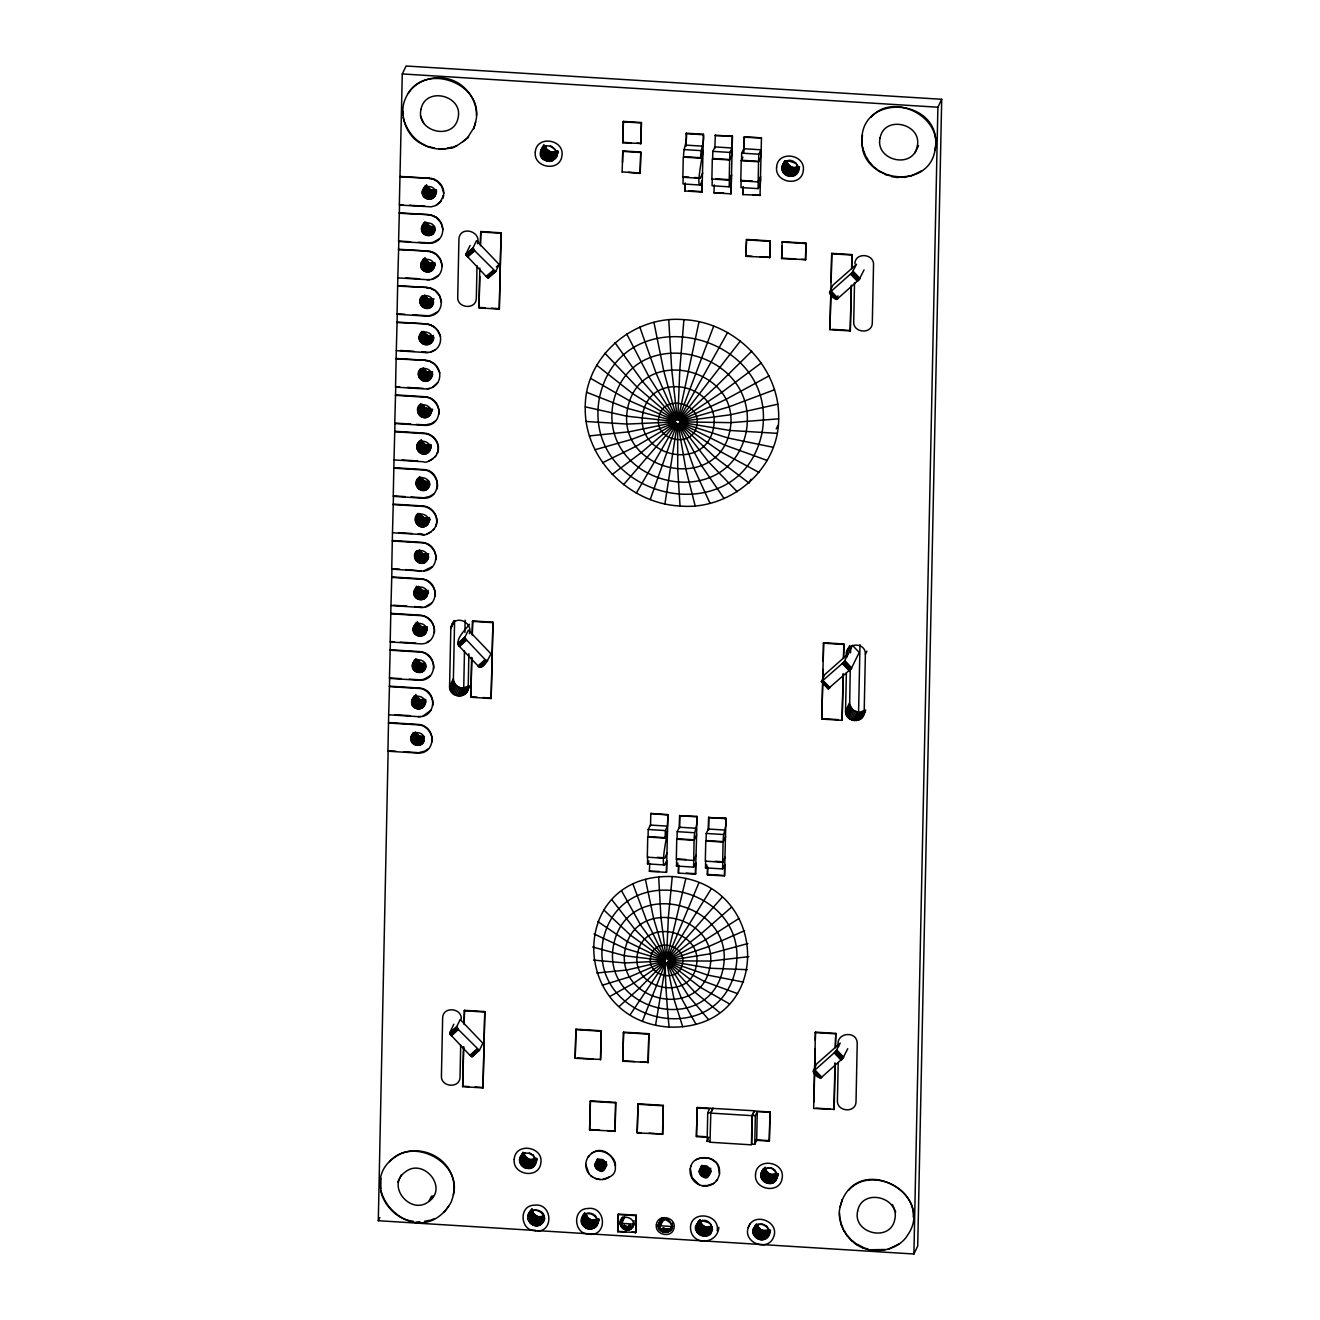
<?xml version="1.0" encoding="UTF-8"?>
<svg xmlns="http://www.w3.org/2000/svg" width="1320" height="1320" viewBox="0 0 1320 1320"><rect width="100%" height="100%" fill="white"/><g stroke="black" fill="none" stroke-linecap="round" stroke-linejoin="round"><path stroke-width="1.5" d="M666.385 962.907C670.23 963.121 668.596 956.983 665.313 958.683C664.867 977.476 666.93 1005.378 669.108 1027.075C774.312 1030.689 772.167 882.964 672.26 876.562C567.072 872.949 569.217 1020.673 669.108 1027.075M677.655 424.215C686.532 419.199 668.959 418.291 677.655 424.215L677.737 469.491L680.014 506.005C729.729 510.609 778.75 469.656 778.668 418.836C780.12 367.207 734.745 322.08 683.909 319.654C634.211 315.051 585.172 356.004 585.255 406.824C583.803 458.452 629.194 503.58 680.014 506.005M388.724 722.584L418.027 724.399C437.151 725.785 436.326 754.71 417.219 753.027L387.915 751.212L388.674 714.796L417.978 716.628C437.167 718.311 437.679 688.644 418.786 688L389.483 686.169L388.674 714.796M390.241 649.77L419.546 651.585C438.685 652.971 437.861 681.879 418.753 680.212L389.433 678.397L390.406 641.536L394.317 641.784M391 613.355L420.304 615.169C439.791 617.183 438.257 645.661 419.512 643.797L390.192 641.982L390.967 605.566L420.272 607.398C439.379 609.064 440.204 580.156 421.08 578.77L391.76 576.939L390.967 605.566M392.518 540.54L421.839 542.355C440.962 543.741 440.137 572.649 421.03 570.982L391.726 569.167L392.486 532.752L421.789 534.567C426.772 537.52 437.514 525.36 433.323 529.798M392.486 532.752L393.459 495.891L405.19 496.633M394.053 467.709L423.357 469.54C442.315 470.085 441.556 500.148 422.548 498.168L393.245 496.337L394.003 459.938L423.324 461.752C428.29 464.706 439.032 452.545 434.841 456.967M394.003 459.938L394.977 423.077L410.619 424.05M395.571 394.894L424.875 396.709C444.015 398.096 443.19 427.004 424.083 425.337L394.762 423.522L395.752 386.661L399.647 386.909M396.33 358.479L425.651 360.294C444.84 362.505 444.394 389.367 424.842 388.938L395.538 387.106L396.297 350.691L425.601 352.522C444.691 353.149 446.143 327.409 426.409 323.895L397.089 322.063L396.297 350.691M397.864 285.664L427.168 287.479C446.44 289.69 445.632 317.212 426.36 316.107L397.056 314.292L397.815 277.876L427.119 279.691C446.391 280.813 447.199 253.291 427.928 251.064L398.623 249.249L397.815 277.876M399.382 212.834L428.686 214.665C447.975 216.876 447.166 244.398 427.894 243.292L398.574 241.461L399.548 204.617L403.458 204.864M442.794 198.033L443.504 195.69L439.956 202.537L435.996 205.441L431.194 206.827L399.333 205.062L402.286 73.936L406.098 66L941.704 99.281L917.714 1246.063L913.902 1254L537.603 1230.62M535.409 1230.933C554.351 1233.259 552.601 1202.57 534.418 1205.176C517.803 1205.358 520.525 1232.022 535.623 1230.487L378.296 1220.719L388.129 750.766L395.95 751.261M389.483 686.169L389.647 677.952L401.379 678.678M391.76 576.939L391.941 568.722L399.745 569.201M397.089 322.063L397.27 313.846L405.091 314.325M398.623 249.249L398.788 241.032L410.52 241.758M468.897 653.68L468.188 687.67C468.072 699.468 448.849 697.884 449.576 686.515L450.796 628.551L452.941 622.347M464.491 650.909L463.733 687.769C458.898 689.139 453.073 683.826 453.404 678.579L454.608 620.614L450.796 628.551M464.887 632.478L465.135 620.185M460.696 1045.077L460.036 1077.07C459.921 1088.868 440.698 1087.267 441.424 1075.916L442.645 1017.934C442.761 1006.137 461.983 1007.737 461.241 1019.089M469.31 633.699C473.319 622.71 456.241 614.394 451.423 625.515M477.015 265.567L476.322 298.271C476.207 310.068 456.984 308.484 457.727 297.115L458.931 239.151C459.723 225.241 481.784 230.934 477.46 243.738M463.996 1023.478L464.475 1010.328L484.803 1011.582L483.005 1087.928L462.677 1086.657L463.518 1046.826M472.147 634.111L472.626 620.928L492.954 622.182L491.139 698.528L470.827 697.257L471.653 657.442M480.298 244.695L480.777 231.528L501.088 232.798L499.29 309.127L478.978 307.873L479.803 268.026M462.677 1086.657L463.716 1046.859M464.178 1024.534L464.475 1010.328M470.827 697.257L471.851 657.855M472.329 635.283L472.626 620.928M478.978 307.873L479.837 276.54M480.48 245.767L480.777 231.528M483.005 1087.928L484.803 1011.582M491.139 698.528L492.954 622.182M499.29 309.127L501.088 232.798M575.157 1058.293L575.965 1029.188L601.26 1030.755L600.649 1059.432L575.157 1058.293L575.965 1029.188M589.594 1129.953L590.403 1100.847L615.697 1102.414L615.104 1131.091L589.594 1129.953L590.403 1100.847M600.452 1059.861L601.26 1030.755M622.132 172.31L622.792 150.942L640.794 152.048L640.15 173.431L622.347 171.864M622.76 142.774L623.403 121.407L641.404 122.529L640.976 143.451L622.76 142.774L623.403 121.407M622.545 162.344L622.792 150.942M614.889 1131.52L615.697 1102.414M617.743 1231.741L618.304 1214.103L636.223 1215.208L635.877 1232.418L617.743 1231.741L618.304 1214.103M640.15 173.431L640.794 152.048M640.761 143.896L641.404 122.529M622.76 1061.247L623.568 1032.141L648.862 1033.708L648.268 1062.385L622.76 1061.247L623.568 1032.141M624.591 1216.677L621.373 1223.359L621.324 1226.23L632.478 1226.923L634.078 1223.574M632.478 1226.923L634.144 1220.719M637.197 1132.907L638.022 1103.801L663.3 1105.368L662.706 1134.045L637.197 1132.907L638.022 1103.801M635.662 1232.863L636.223 1215.208M649.754 863.264L649.374 871.282L666.485 872.355L666.732 860.524L664.604 864.963L647.493 863.891L647.641 856.746M667.689 815.017L650.793 813.499L667.904 814.572L667.458 826.122L650.347 825.066L648.219 829.488L648.07 836.599L665.181 837.672C672.375 812.295 659.373 865.92 664.604 864.963M650.529 825.66L650.793 813.499M648.054 1062.831L648.862 1033.708M665.181 837.672L665.329 830.56L667.458 826.122M667.904 814.572L666.485 872.355M662.491 1134.491L663.3 1105.368M685.08 183.348L684.915 190.987L702.025 192.06L703.428 134.277L686.334 133.204C687.555 141.537 683.166 148.517 683.595 156.667L700.706 157.724C707.899 132.363 694.914 185.988 700.128 185.014L683.017 183.958L683.166 176.798L688.875 177.16M685.278 183.1L684.915 190.987M686.053 146.206L686.334 133.204M678.546 865.441L678.397 873.097L695.491 874.153L695.739 862.686L693.611 867.124L676.5 866.052L676.648 858.907L686.153 859.501M677.209 831.649L677.061 838.761L694.171 839.833C693.759 831.683 698.131 824.703 696.91 816.37L679.586 815.76L679.355 827.227L677.209 831.649L694.32 832.722M670.923 1226.445L659.769 1225.752L659.703 1228.606L670.857 1229.299L672.523 1223.095M678.76 865.194L678.397 873.097M679.536 828.316L679.8 815.314M700.706 157.724C700.277 149.589 704.665 142.593 703.428 134.277M702.025 192.06L702.256 180.593L700.128 185.014M693.611 867.124L694.072 840.279L696.63 834.949L696.91 816.37M695.491 874.153L696.63 834.949M712.239 178.612L712.09 185.757L729.201 186.829L731.329 182.391M712.8 151.355L712.652 158.466L729.762 159.538L729.91 152.427L732.055 147.988L714.945 146.932L712.8 151.355L729.91 152.427M732.452 136.075L715.126 135.448L732.452 136.075L731.033 193.858L713.922 192.786L714.302 184.899M714.846 148.45L715.341 135.019M709.054 1137.378L696.415 1136.586L697.224 1107.48L754.413 1110.78L752.268 1115.466L751.674 1144.143L754.743 1144.324L756.673 1140.332L757.267 1111.671L770.121 1112.017L754.396 1111.027M696.415 1136.586L697.224 1107.48M707.569 867.256L707.404 874.896L724.515 875.952L724.746 864.484L722.617 868.923L705.507 867.867L705.655 860.706M706.233 833.448L706.084 840.559L723.195 841.632C722.766 833.497 727.155 826.501 725.917 818.169L708.609 817.558L708.361 829.026L706.233 833.448L723.343 834.52M707.404 874.896L707.767 867.009M708.543 830.115L708.807 817.113M710.226 1141.553L707.14 1141.371L707.735 1112.694L709.665 1108.717L697.01 1107.926M729.63 159.984L712.305 158.895L711.876 179.041L729.217 180.114L729.63 159.984L732.204 154.654L732.237 136.521M729.201 186.829L729.349 179.668L716.034 178.843M712.948 1108.453L710.82 1112.892L709.995 1142.245L751.459 1144.836L752.07 1115.664L754.413 1110.78M731.033 193.858L731.478 175.246M723.079 842.077L705.755 841.005L705.326 861.151L722.667 862.224L723.079 842.077L725.654 836.764M722.617 868.923L722.766 861.778L715.159 861.3M725.917 818.169L724.515 875.952M742.929 157.146L741.213 160.694L740.801 180.84L758.125 181.912L760.683 176.6M741.691 153.153L741.543 160.264L758.654 161.32L758.802 154.209L760.93 149.787L743.82 148.714L741.691 153.153L758.802 154.209M752.647 194.749L760.254 195.212L742.929 194.601L743.094 186.945M743.754 152.279L744.348 136.818L761.458 137.874L760.039 195.657M743.308 186.697L742.929 194.601M744.084 149.82L744.348 136.818M745.932 256.361L746.493 239.431L770.286 240.916L769.939 257.4L745.932 256.361L746.443 241.494M752.532 181.12L741.114 180.411L740.965 187.555L758.076 188.628L758.554 161.782L761.112 156.453M760.864 156.898L760.93 149.787M769.725 257.846L770.286 240.916M754.743 1144.324L755.353 1115.664L757.267 1111.671M781.638 258.572L782.199 241.642L805.992 243.127L805.645 259.611L781.638 258.572L782.1 245.767M756.673 1140.332L769.312 1141.123L769.923 1112.447M769.312 1141.123L770.121 1112.017M805.431 260.057L805.992 243.127M835.131 1063.821L834.174 1109.278L813.648 1108.47L815.446 1032.124L835.774 1033.395L835.477 1047.585M843.265 674.767L842.111 720.34L821.799 719.07L823.597 642.741L843.909 643.995L843.612 658.35M851.416 285.186L850.261 330.94L829.933 329.67L831.748 253.341L852.06 254.595L851.763 268.834M813.994 1101.87L815.1 1048.542M815.281 1040.341L815.446 1032.124M823.036 669.405L821.799 719.07M823.202 661.188L823.597 642.741M830.923 292.446L829.933 329.67M831.138 282.15L831.748 253.341M833.959 1109.724L834.949 1062.897M835.263 1047.469L835.774 1033.395M842.111 720.34L843.084 673.53M843.414 658.102L843.909 643.995M850.261 330.94L851.202 286.143M851.565 268.686L852.06 254.595M838.216 1062.534L837.408 1100.517C836.682 1111.869 855.904 1113.469 856.02 1101.672L857.224 1043.691C857.422 1029.699 834.405 1032.652 838.546 1046.545M846.697 657.145C842.556 643.253 865.557 640.315 865.375 654.308L864.171 712.272C864.055 724.069 844.833 722.486 845.559 711.117L846.351 673.134M854.518 282.892L853.71 321.717C852.967 333.085 872.19 334.67 872.305 322.872L873.526 264.908C874.252 253.539 855.03 251.955 854.914 263.752M859.996 644.671L858.577 712.371L852.736 709.896L849.668 704.402L850.261 668.844M850.591 652.856L850.724 646.866M913.902 1254L937.893 107.217L941.704 99.281M677.754 419.183L679.833 369.369L683.909 319.654M666.468 958.468L668.398 916.938L672.26 876.562M550.407 145.695C574.068 162.179 527.571 168.795 543.774 145.084M536.481 1161.039C532.785 1178.974 508.893 1159.653 525.195 1152.954M528.016 1217.568C527.983 1206.447 546.546 1208.509 544.154 1219.449C539.236 1234.315 519.172 1220.059 532.059 1209.186C531.828 1215.027 538.808 1219.333 543.972 1216.644M595.122 1215.341C607.794 1235.388 569.646 1230.9 584.711 1212.866M710.341 1223.458C719.565 1248.142 679.42 1230.042 702.851 1220.34M799.276 167.987C797.544 184.552 773.173 172.26 785.136 161.981M770.352 1231.214C767.035 1250.353 741.691 1232.22 758.62 1224.151M777.034 1174.536C778.239 1191.613 751.427 1179.783 764.065 1169.14M717.156 1230.784C720.208 1213.69 690.707 1209.747 690.492 1227.649C690.97 1246.179 717.601 1245.057 718.839 1227.253M670.395 1222.171C679.915 1241.08 643.269 1227.121 665.379 1219.63C688.034 1231.461 646.75 1240.272 661.501 1218.294M541.2 150.447C545.919 139.128 563.706 151.635 553.889 159.472L557.898 151.124L551.331 152.394L545.985 148.5M520.641 1156.617C525.492 1148.367 539.434 1156.139 534.781 1164.57M529.122 1213.839C534.913 1204.022 550.605 1216.611 541.315 1223.871M582.169 1218.162C587.449 1205.968 605.781 1221.231 593.703 1227.897C580.932 1234.15 577.285 1210.324 591.376 1213.41M655.578 1025.095L665.973 962.841M462.858 141.801C480.002 127.43 453.832 150.232 451.44 147.708C441.045 150.595 429.66 148.813 420.486 143.17C404.877 134.97 399.201 111.738 405.19 99.313C413.886 76.081 446.638 70.884 463.996 87.45C471.851 94.512 476.702 104.808 476.569 115.434C477.246 118.569 470.365 139.639 475.678 122.001M422.251 192.374C422.334 183.876 436.161 185.014 435.633 193.198C435.55 201.696 421.724 200.557 422.251 192.374L424.792 187.077M421.492 228.773C421.575 220.291 435.402 221.43 434.874 229.614C434.791 238.111 420.964 236.957 421.492 228.773L424.875 221.727M420.733 265.188C420.799 256.69 434.643 257.846 434.115 266.029C434.032 274.51 420.189 273.372 420.733 265.188L423.274 259.891M420.42 299.425C423.72 291.043 437.365 298.056 432.382 305.596C426.723 313.78 414.744 302.791 422.12 295.894M433.834 337.491C432.432 351.037 412.186 342.589 421.344 332.293M418.885 372.24C422.185 363.858 435.831 370.87 430.864 378.427C425.205 386.611 413.209 375.606 420.585 368.709M418.126 408.655C421.426 400.273 435.072 407.286 430.106 414.826C423.852 423.406 412.005 410.933 420.337 404.135M443.289 196.136C445.747 187.489 438.124 178.579 429.445 178.249L400.141 176.435M417.367 445.055C420.667 436.672 434.313 443.702 429.346 451.242C423.687 459.426 411.691 448.437 419.067 441.54M416.608 481.47C419.909 473.088 433.554 480.101 428.587 487.657C422.928 495.841 410.933 484.836 418.308 477.939M415.849 517.885C419.149 509.504 432.795 516.516 427.812 524.073C421.575 532.636 409.712 520.163 418.06 513.365M415.074 554.284C418.39 545.903 432.019 552.932 427.053 560.472C421.393 568.656 409.398 557.667 416.773 550.77M413.87 592.878C413.952 584.397 427.795 585.535 427.267 593.719C427.185 602.217 413.341 601.062 413.87 592.878L416.411 587.598M413.111 629.293C413.193 620.796 427.036 621.951 426.492 630.118C426.409 638.616 412.582 637.477 413.111 629.293L415.651 623.997M395.356 395.34L424.66 397.155C433.636 396.841 440.401 407.665 438.933 414.15M412.351 665.709C412.434 657.212 426.261 658.35 425.733 666.534C425.651 675.031 411.823 673.893 412.351 665.709L415.75 658.647M394.812 431.293L424.116 433.125C433.752 433.372 441.556 444.345 437.25 453.337C441.078 444.361 433.372 433.834 423.901 433.57L394.597 431.739M411.592 702.108C411.659 693.627 425.502 694.765 424.974 702.949C424.891 711.447 411.048 710.292 411.592 702.108L414.133 696.828M436.706 489.308C440.005 482.41 433.076 469.606 423.142 469.969L393.838 468.154M410.817 738.523C410.899 730.026 424.743 731.181 424.215 739.365C424.132 747.846 410.289 746.707 410.817 738.523L413.374 733.227M393.294 504.124L422.598 505.939C432.234 506.187 440.038 517.159 435.732 526.152C439.56 517.176 431.838 506.665 422.383 506.385L393.079 504.57M392.304 540.969L421.624 542.801C430.584 542.487 437.365 553.311 435.897 559.795M391.545 577.385L420.865 579.199C429.825 578.903 436.606 589.71 435.138 596.194M390.786 613.8L420.09 615.615C429.066 615.302 435.831 626.125 434.362 632.61M390.027 650.199L419.331 652.03C428.29 651.717 435.072 662.541 433.603 669.025M389.268 686.614L418.572 688.446C427.531 688.132 434.313 698.94 432.844 705.424M445.038 1210.82C410.784 1248.984 353.347 1186.63 394.201 1157.607C413.638 1142.905 444.659 1153.317 452.149 1176.268C455.185 1183.825 454.113 1194.716 451.654 1200.54C451.489 1204.005 437.085 1220.67 448.602 1206.414M380.803 1188.611L380.952 1178.282M388.509 723.03L417.813 724.845C426.772 724.531 433.554 735.356 432.085 741.84M389.565 1161.699C411.724 1135.976 461.785 1161.666 453.436 1194.666M533.065 1154.785L535.821 1160.89L532.818 1166.649M589.38 1155.544C605.764 1138.318 625.235 1170.164 609.708 1176.83C601.937 1182.703 589.529 1178.545 586.525 1169.355C585.024 1165.676 586.245 1160.89 586.74 1159.653C588.225 1156.139 590.716 1154.191 588.077 1157.029M594.891 1165.015C609.097 1145.067 607.926 1186.614 594.891 1165.015L597.415 1159.785M620.631 1221.099C623.931 1212.717 637.577 1219.746 632.61 1227.286C626.951 1235.47 614.955 1224.481 622.331 1217.584M716.067 1181.235C719.416 1177.061 714.879 1183.363 711.876 1184.601C707.998 1186.449 703.411 1186.482 699.452 1184.865C692.159 1182.027 687.803 1172.952 691.235 1165.692M699.452 1184.865L692.076 1177.704L690.31 1168.48M699.188 1171.5C713.378 1151.551 712.222 1193.099 699.188 1171.5L701.712 1166.27M695.739 1159.95C699.88 1157.277 709.665 1156.336 714.466 1161.567C720.34 1163.134 719.384 1182.522 719.532 1169.833C717.832 1153.993 693.38 1154.472 691.02 1166.138M861.845 139.838C861.745 91.344 944.658 98.686 935.005 150.1C928.422 192.67 854.486 181.846 862.521 135.3M871.15 117.117C893.293 91.394 943.355 117.1 935.005 150.1M841.863 1200.936C861.151 1152.871 935.649 1194.6 907.731 1234.943C897.567 1252.366 867.586 1256.409 851.977 1240.932C844.107 1233.87 839.272 1223.557 839.388 1212.931C838.332 1210.357 845.79 1188.808 840.081 1206.81M664.917 503.927L677.242 424.149M678.166 419.232L699.022 321.733M666.864 958.518L685.806 878.543M813.186 1071.13L816.618 1063.953L840.23 1043.097L835.741 1051.495L814.935 1069.992C809.341 1071.46 820.281 1080.568 821.749 1077.12L842.853 1058.277L847.753 1048.69M488.68 277.728L486.189 276.457L466.406 255.453L465.993 254.001L470.118 245.438M473.088 247.748L474.721 250.784L495.66 271.59L499.141 264.429L476.47 240.702L473.088 247.748L465.96 254.183M469.524 624.212C466.356 628.798 453.618 640.167 459.492 646.47L478.038 665.89C483.136 671.896 489.225 656.634 491.007 653.845L468.336 630.118L464.937 637.164L465.349 638.616L485.116 659.62L487.608 660.891M472.379 1056.528L469.887 1055.257L450.12 1034.236L449.707 1032.784L453.832 1024.221M456.786 1026.531L458.419 1029.583L479.358 1050.39L482.856 1043.212L460.185 1019.486L456.786 1026.531L449.658 1032.982M748.242 1227.6C742.747 1242.631 767.794 1252.383 773.536 1237.153C780.236 1221.544 753.373 1211.248 748.242 1227.6L749.941 1224.069M432.135 341.022C435.435 333.448 422.664 328.086 419.644 335.825M719.433 1174.767L717.37 1179.734M442.579 198.462L443.504 195.69M650.232 499.587L676.846 424.034M829.471 292.33L832.904 285.17L856.515 264.313L852.027 272.712L831.237 291.209C825.99 292.495 836.253 302.049 838.035 298.337L859.155 279.493L864.055 269.907M848.364 653.73L843.876 662.129L821.337 681.813L824.752 674.586L848.364 653.73L852.406 645.332L859.204 652.443L851.284 668.596L828.168 688.76M678.562 419.347L713.707 326.073M642.493 1020.871L665.593 962.726M667.26 958.65L698.89 882.766M797.164 172.408L798.105 167.376M768.207 1235.784C772.86 1227.336 758.934 1219.564 754.083 1227.814M519.701 1162.029L523.941 1153.218L524.733 1155.363L520.74 1163.827L524.881 1167.491L529.023 1168.101L532.802 1166.666L536.646 1158.712C531.993 1162.26 524.452 1159.075 523.66 1153.317L519.849 1161.253L520.74 1163.827M528.033 1218.129L532.273 1209.301L533.214 1212.585L528.973 1221.412M581.74 1222.584L585.981 1213.756L586.773 1215.918L582.796 1224.382M712.189 1227.947L707.965 1234.992L703.923 1235.784L699.93 1234.497L697.059 1231.477L701.035 1223.013L700.243 1220.868L696.003 1229.679M761.953 1171.616C780.862 1155.478 780.615 1196.976 762.069 1178.826L766.045 1170.361L765.105 1167.078M753.126 1233.226L757.383 1224.416L758.175 1226.577L753.918 1235.388M553.658 159.935C545.952 166.221 533.874 149.77 546.265 145.777M794.97 174.933L798.418 167.788M541.068 1224.333L544.368 1217.518M594.627 1227.649L598.686 1219.267C594.033 1222.832 586.492 1219.63 585.701 1213.855L581.889 1221.792M669.735 1221.478C668.019 1217.832 660.577 1218.723 659.208 1223.046M773.899 1182.093L777.958 1173.711M766.029 1238.308L769.296 1231.51L766.26 1237.847C759.858 1242.995 749.628 1234.464 754.297 1227.369M547.024 161.188L551.265 152.377L557.898 151.124M788.337 176.187L795.184 174.487M798.435 167.772L795.217 174.471C802.362 168.993 794.095 156.865 786.291 161.271M525.954 1168.365L530.194 1159.537L536.827 1158.284M532.834 1155.198L529.337 1152.855M534.435 1225.587L538.676 1216.759L544.351 1216.099L540.111 1224.927M587.994 1228.903L592.235 1220.092L598.884 1218.839M594.874 1215.753L592.73 1213.839M702.256 1236.015L706.348 1227.649L711.793 1227.072M709.137 1234.299C714.895 1230.108 710.622 1220.356 704.253 1220.307M767.266 1183.347L771.507 1174.536L777.183 1173.876L772.942 1182.703M774.147 1170.197L770.649 1167.853L765.22 1168.431M759.396 1239.562L763.488 1231.197L768.916 1230.62M766.277 1226.412L764.115 1224.498M408.226 93.423C425.502 63.888 478.912 81.724 476.569 115.434M402.715 111.309L403.26 115.517M403.144 117.496C405.388 127.644 413.556 140.498 425.023 144.969M426.244 146.157L434.379 147.956M438.801 149.077L445.203 148.929M422.367 191.251L424.924 185.955M399.927 176.863L429.445 178.249M422.334 193.495L426.574 184.668M422.614 194.601L426.855 185.773L430.765 189.882L436.425 189.767L432.168 198.577M423.077 195.657L427.317 186.829M429.231 178.695L431.986 178.629M423.736 196.614L427.977 187.786M424.545 197.456L428.785 188.644M425.486 198.165L429.726 189.337M431.772 179.058L434.445 179.404M426.525 198.709L430.765 189.882M451.44 147.708L457.314 145.464M427.647 199.072L431.887 190.245M443.784 193.248L441.755 186.532L436.722 180.593M428.802 199.237L433.059 190.41M429.973 199.204L434.214 190.393M431.112 198.99L435.353 190.162M433.141 198L436.54 190.938M433.983 197.257L436.54 191.961M434.676 196.367L436.376 192.835M421.608 227.667L423.637 223.063M399.168 213.279L428.686 214.665M421.558 229.911L424.957 222.849M421.839 231.016L426.096 222.189L430.007 226.297L434.593 226.578L430.353 235.405M422.317 232.056L426.558 223.245M428.472 215.111L431.228 215.028M435.996 205.441L441.457 200.624M422.961 233.029L427.218 224.202M423.769 233.871L428.026 225.043M424.71 234.58L428.967 225.753M431.013 215.474L433.669 215.82M425.766 235.108L430.007 226.297M426.888 235.471L431.129 226.66M443.025 229.663L440.995 222.931L435.963 217.008M428.043 235.653L432.3 226.825M429.214 235.62L433.455 226.792M431.409 234.993L434.808 227.931M427.894 243.292L433.125 242.302L439.197 238.953M432.382 234.399L434.923 229.119M433.224 233.657L434.923 230.125M420.849 264.082L423.39 258.786M398.409 249.695L427.928 251.064M420.799 266.31L425.056 257.499M421.08 267.415L425.32 258.604L429.247 262.713L433.834 262.993L429.577 271.804M421.558 268.471L425.799 259.644M427.713 251.51L430.468 251.443M422.202 269.428L426.442 260.617M423.01 270.286L427.251 261.459M423.951 270.979L428.208 262.168M430.254 251.889L432.91 252.236M425.007 271.524L429.247 262.713M426.129 271.887L430.369 263.06M442.266 266.079L440.236 259.347L435.204 253.407M427.284 272.052L431.524 263.241M428.456 272.036L432.696 263.208M430.65 271.409L434.89 262.581M427.119 279.691L429.677 279.642M431.623 270.814L435.022 263.752M432.465 270.072L435.006 264.775M433.158 269.197L435.369 264.676M420.09 300.481L421.789 296.95M419.958 301.603L422.515 296.307M420.04 302.725L423.439 295.663M397.65 286.11L427.168 287.479M420.321 303.831L424.561 295.003L428.488 299.112L434.132 298.996M432.151 279.163L438.438 275.368M420.799 304.887L425.04 296.06M426.954 287.925L429.709 287.859M421.443 305.844L425.683 297.016M422.251 306.685L426.492 297.875M423.192 307.395L427.433 298.567M429.495 288.288L432.151 288.635M424.248 307.939L428.488 299.112M425.37 308.302L429.611 299.475M441.49 302.478L439.478 295.762L434.445 289.822M426.525 308.467L430.765 299.64M427.696 308.435L431.937 299.623M428.818 308.22L433.059 299.392M429.891 307.808L433.29 300.762M426.36 316.107L431.59 315.134L437.679 311.767M430.864 307.23L433.406 301.933M431.706 306.488L433.406 302.957M419.331 336.897L421.872 331.32M419.199 338.019L421.757 332.722M419.281 339.141L422.68 332.079M396.874 322.509L426.409 323.895M419.562 340.246L423.803 331.419M420.024 341.286L424.281 332.475L427.73 335.527L432.3 335.808L428.06 344.635M426.195 324.34L428.934 324.258M420.684 342.26L424.924 333.432M421.492 343.101L425.733 334.274M422.433 343.81L426.673 334.983M428.719 324.703L431.392 325.05M423.472 344.338L427.73 335.527M424.594 344.701L428.852 335.89M440.566 336.435L437.283 330.066L433.686 326.238M425.766 344.883L430.007 336.055M426.921 344.85L431.178 336.039M429.132 344.223L433.372 335.396M425.601 352.522L428.142 352.457M430.089 343.629L433.488 336.584M430.947 342.887L433.488 337.606M418.572 373.312L420.272 369.781M418.44 374.418L420.981 369.121M418.522 375.54L421.921 368.495M396.115 358.924L425.651 360.294M418.803 376.645L423.043 367.834L426.97 371.943L432.613 371.811L428.373 380.638M430.617 351.978L435.072 349.8M419.265 377.701L423.522 368.874M425.436 360.739L428.175 360.673M419.925 378.659L424.165 369.847M420.733 379.516L424.974 370.689M421.674 380.209L425.914 371.399M427.96 361.119L430.633 361.465M422.713 380.754L426.97 371.943M423.835 381.117L428.092 372.289M439.808 372.834L436.524 366.481L432.91 362.637M425.007 381.282L429.247 372.471M426.162 381.265L430.403 372.438M427.3 381.034L431.541 372.224M429.33 380.045L431.887 374.748M430.171 379.302L432.729 374.005M430.864 378.427L432.564 374.897M540.837 151.503L544.071 145.018M540.639 152.608L544.038 145.546M427.383 388.872L429.858 388.393M540.606 153.169L544.038 146.025M540.622 153.747L544.005 146.685M417.796 409.712L420.354 404.432M540.919 154.077L544.945 145.712M417.681 410.834L421.08 403.772M540.771 154.869C547.355 136.669 542.388 151.288 551.265 152.377L547.305 160.76M417.763 411.955L421.146 404.91M541.249 155.413L545.275 147.031L545.837 148.252M541.084 155.975L545.325 147.147M418.044 413.061L422.284 404.25L425.156 407.814L430.782 408.639L426.541 417.45M545.853 148.286L541.563 157.03M418.506 414.117L422.746 405.289M542.19 158.004L546.431 149.193M432.201 387.502L437.662 382.668M542.602 157.822L546.629 149.44M419.166 415.074L423.406 406.263M542.949 158.895L547.189 150.084M543.559 158.845L547.602 150.463M419.974 415.915L424.215 407.104M543.84 159.67L548.081 150.859M420.915 416.625L425.156 407.814M544.698 159.687L548.724 151.305M544.83 160.331L549.07 151.503M421.954 417.169L426.195 408.342M545.886 160.842L550.06 151.981M423.077 417.532L427.317 408.705M424.231 417.697L428.488 408.87M548.179 161.386L552.437 152.575M548.691 160.974L552.717 152.592M425.403 417.681L429.643 408.853M549.351 161.419L553.608 152.608M550.093 160.941L554.119 152.559M550.522 161.287L554.763 152.46M427.597 417.037L430.996 409.992M424.083 425.337L431.64 423.456L435.385 420.998M551.446 160.677L555.489 152.295M428.571 416.46L431.97 409.398M551.628 160.99L555.885 152.179M429.412 415.717L431.97 410.421M430.106 414.826L432.646 409.249M552.733 160.182L556.76 151.8M552.684 160.545L556.941 151.718M554.515 159.208L557.914 152.146M555.258 158.367L557.981 152.856M417.037 446.127L419.595 440.831M416.922 447.249L419.463 441.952M416.988 448.371L421.245 439.543M417.268 449.477L421.525 440.649L425.436 444.757L431.095 444.626L426.838 453.453M417.747 450.516L421.987 441.705M418.39 451.489L422.647 442.662M419.199 452.331L423.456 443.52M420.139 453.04L424.396 444.213M421.195 453.585L425.436 444.757M422.317 453.931L426.558 445.12M423.472 454.113L427.73 445.285M424.644 454.08L428.885 445.269M425.782 453.865L430.023 445.038M427.812 452.859L431.211 445.813M428.654 452.116L431.194 446.837M429.346 451.242L431.046 447.711M416.278 482.542L417.978 479.011M416.163 483.648L419.546 476.603M416.229 484.786L419.628 477.724M416.51 485.892L420.75 477.064L424.677 481.173L429.264 481.454L425.007 490.264M428.34 461.208L432.795 459.046M416.988 486.931L421.228 478.12M417.632 487.888L421.872 479.077M418.44 488.746L422.68 479.919M419.38 489.439L423.637 480.629M420.436 489.984L424.677 481.173M421.558 490.347L425.799 481.536M422.713 490.512L426.954 481.701M423.885 490.495L428.126 481.668M426.079 489.868L429.478 482.806M422.548 498.168L430.122 496.287L433.867 493.829M427.053 489.274L429.594 483.978M427.894 488.532L429.594 485.001M415.519 518.941L418.06 513.661M415.387 520.063L417.945 514.767M415.47 521.185L418.869 514.14M415.75 522.291L419.991 513.48M416.229 523.347L420.469 514.519L423.918 517.572L428.488 517.869L424.248 526.68M416.873 524.304L421.113 515.493M417.681 525.145L421.921 516.334M418.621 525.855L422.862 517.044M419.677 526.399L423.918 517.572M420.799 526.762L425.04 517.935M421.954 526.928L426.195 518.116M423.126 526.911L427.366 518.083M425.32 526.267L429.561 517.457M421.789 534.567L424.331 534.517M426.294 525.69L429.677 518.628M427.135 524.947L429.677 519.651M427.812 524.073L430.039 519.552M414.76 555.357L416.46 551.826M414.628 556.479L417.186 551.183M414.711 557.601L418.11 550.539M426.822 534.039L431.26 531.861M414.991 558.707L419.232 549.879L423.159 553.987L428.802 553.856M415.453 559.762L419.71 550.935M416.113 560.719L420.354 551.892M416.922 561.561L421.162 552.75M417.862 562.27L422.103 553.443M418.902 562.815L423.159 553.987M420.024 563.178L424.281 554.351M421.195 563.343L425.436 554.515M422.35 563.31L426.608 554.499M423.489 563.095L427.73 554.268M424.561 562.683L427.96 555.621M421.03 570.982L405.62 569.563M425.518 562.106L428.076 556.809M426.377 561.346L428.06 557.832M427.053 560.472L428.752 556.941M423.571 570.933L432.349 566.643M414.001 591.772L416.526 586.179M413.952 594.016L417.351 586.955M414.233 595.122L418.473 586.294L422.4 590.403L426.97 590.683L422.73 599.511M414.695 596.161L418.951 587.351M415.354 597.135L419.595 588.308M416.163 597.976L420.403 589.149M417.103 598.686L421.344 589.858M418.143 599.214L422.4 590.403M419.265 599.577L423.522 590.766M420.436 599.759L424.677 590.931M421.591 599.726L425.832 590.898M423.803 599.098L428.043 590.271M420.272 607.398L422.812 607.332M424.76 598.505L428.159 591.459M425.601 597.762L428.159 592.465M426.294 596.887L428.505 592.366M413.226 628.188L415.784 622.891M413.193 630.415L417.433 621.605M413.474 631.521L417.714 622.71L421.624 626.802L427.284 626.687L423.027 635.497M425.287 606.854L431.574 603.058M413.935 632.577L418.176 623.749M414.596 633.534L418.836 624.723M415.404 634.392L419.644 625.564M416.344 635.085L420.585 626.274M417.384 635.63L421.624 626.802M418.506 635.992L422.746 627.165M419.661 636.158L423.918 627.346M420.832 636.141L425.073 627.313M421.971 635.91L426.212 627.099M424.001 634.92L427.399 627.858M424.842 634.178L427.399 628.881M425.535 633.303L427.234 629.772M412.467 664.587L414.496 660M412.417 666.831L415.816 659.769M412.698 667.937L416.955 659.109L420.865 663.217L425.452 663.498L421.212 672.326M413.176 668.992L417.417 660.165M426.855 642.361L428.983 641.091M413.82 669.949L418.077 661.122M414.628 670.791L418.885 661.98M415.569 671.5L419.826 662.673M416.625 672.045L420.865 663.217M417.747 672.408L421.987 663.581M418.902 672.573L423.159 663.745M420.073 672.54L424.314 663.729M422.268 671.913L425.667 664.851M418.753 680.212L423.984 679.239L430.056 675.873M423.241 671.336L425.782 666.039M424.083 670.593L425.782 667.062M411.708 701.003L414.249 695.706M411.659 703.246L415.915 694.419M411.939 704.352L416.179 695.524L420.106 699.633L425.749 699.501L421.509 708.328M412.417 705.391L416.658 696.581M450.962 627L454.014 620.647M413.061 706.365L417.301 697.537M413.87 707.207L418.11 698.379M414.81 707.916L419.067 699.088M415.866 708.444L420.106 699.633M416.988 708.807L421.228 699.996M418.143 708.988L422.383 700.161M419.314 708.956L423.555 700.128M420.436 708.741L424.693 699.913M417.978 716.628L420.536 716.562M422.483 707.735L425.882 700.689M423.324 706.992L425.865 701.712M424.017 706.117L425.7 702.587M410.949 737.418L412.978 732.814M410.899 739.645L414.298 732.6M411.18 740.751L415.421 731.94L419.347 736.048L423.918 736.329L419.677 745.14M423.01 716.083L430.798 710.358M411.659 741.807L415.899 732.98M412.302 742.764L416.542 733.953M413.111 743.622L417.351 734.794M414.051 744.315L418.291 735.504M415.107 744.86L419.347 736.048M416.229 745.222L420.469 736.395M417.384 745.387L421.624 736.577M418.555 745.371L422.796 736.543M420.75 744.744L424.149 737.682M417.219 753.027L424.792 751.162L428.538 748.704M421.724 744.15L424.264 738.853M449.576 686.515L453.404 678.579M422.565 743.408L424.264 739.876M449.691 688.083L453.502 680.146M450.07 689.617L453.898 681.681M450.731 691.069L454.542 683.133M451.638 692.406L455.449 684.469M702.735 173.002L700.178 178.315L682.852 177.243L683.265 157.096L700.606 158.169M452.76 693.577L456.571 685.658M454.063 694.567L457.891 686.631M455.515 695.31L459.343 687.373M457.083 695.821L460.894 687.885M462.511 688.116L458.7 696.053L463.551 688.132L460.317 696.019L464.293 687.72L468.699 686.037L464.722 694.32M461.885 695.706L465.877 687.423M463.369 695.145L467.362 686.845M465.877 693.297L469.606 685.905M466.834 692.076L469.227 687.093M713.922 192.786L723.64 192.935M729.217 180.114L731.643 174.801M761.458 137.874L744.134 137.263M758.224 181.467C761.788 170.148 761.029 186.103 758.076 188.628M782.149 166.501L784.69 161.205M781.952 167.607L784.509 162.31M781.918 168.168L785.367 161.023M781.935 168.729L785.334 161.683M788.552 175.742L783.915 172.821L782.232 169.075L785.449 162.376M782.083 169.868C786.505 148.021 786.142 173.233 797.791 166.914M782.397 170.973L786.605 162.03L787.149 163.251M787.165 163.284L782.875 172.029M783.502 173.002L787.297 163.499M783.915 172.821L787.941 164.439M784.261 173.893L788.518 165.066L787.743 164.191M784.888 173.827L788.914 165.462M785.153 174.669L789.393 165.858L788.518 165.066M786.01 174.685L790.053 166.304M786.142 175.329L790.383 166.501L789.393 165.858M787.215 175.84L791.456 167.013L792.577 167.376L788.617 175.758M789.509 176.385L793.749 167.557M790.004 175.972L794.046 167.59L798.072 166.798M790.68 176.418L794.92 167.59M791.406 175.939L795.432 167.557M791.835 176.286L796.076 167.458M792.759 175.675L796.802 167.293M792.957 175.989L797.197 167.161M794.013 175.543L798.254 166.716M795.828 174.207L799.441 166.881M796.57 173.349L799.573 166.765M862.274 146.025L862.059 139.392M863.808 152.113L862.868 147.114M866.399 157.888L864.022 151.668M869.979 163.168L866.613 157.443M380.704 1190.607C383.411 1204.599 397.105 1219.911 413.374 1221.264M874.434 167.838L870.193 162.739M879.615 171.699L874.649 167.392M378.296 1220.719L379.83 1217.551M885.374 174.685L890.208 175.725M891.544 176.665L897.93 177.606M838.018 295.812L836.286 299.524L829.851 292.281M904.332 177.457L909.216 176.105M910.569 176.237L921.772 170.775M416.344 1222.171L419.76 1221.66M428.951 1201.398C448.503 1187.389 423.209 1157.442 405.24 1171.995C385.671 1186.003 410.965 1215.967 428.951 1201.398L431.491 1196.101M431.31 1199.303L433.01 1195.772M428.983 1220.818L434.858 1218.574M647.493 863.891L648.912 860.937M649.374 871.282L659.092 871.431M519.766 1158.663L523 1152.178M519.568 1159.768L522.967 1152.723M519.535 1160.33L522.803 1153.548M519.552 1160.907L522.934 1153.845M520.014 1163.134L524.255 1154.323M521.119 1165.18L525.36 1156.353L524.733 1155.363M521.532 1164.982L525.343 1157.046M521.879 1166.055L526.119 1157.244L525.36 1156.353M522.489 1166.005L526.317 1158.069M522.769 1166.847L527.01 1158.02L526.119 1157.244M523.628 1166.847L527.439 1158.91M523.76 1167.491L528 1158.679L527.01 1158.02M524.815 1168.002L529.072 1159.174L530.194 1159.537M527.109 1168.546L531.366 1159.736M527.62 1168.134L531.432 1160.197M528.28 1168.58L532.538 1159.768M529.023 1168.101L532.834 1160.164M529.452 1168.447L533.692 1159.636M530.376 1167.837L534.204 1159.9M530.558 1168.15L534.814 1159.34M676.5 866.052L677.919 863.099M531.613 1167.705L535.87 1158.878M533.445 1166.368L536.844 1159.323M534.188 1165.527L536.959 1159.933M696.217 855.096L693.66 860.425L676.318 859.336L676.747 839.207L694.072 840.279M528.247 1215.885L530.788 1210.605M528.049 1216.991L531.745 1209.087M541.283 1223.888C536.63 1227.435 529.122 1224.201 528.33 1218.476L532.141 1210.539M528.182 1219.251L532.422 1210.44M528.495 1220.356L532.736 1211.545M529.601 1222.402L533.841 1213.575L533.214 1212.585M530.013 1222.205L533.824 1214.268M530.36 1223.293L534.616 1214.466L533.841 1213.575M530.986 1223.227L534.798 1215.291M531.25 1224.069L535.491 1215.241L534.616 1214.466M532.108 1224.069L535.937 1216.132M532.24 1224.712L536.481 1215.901L535.491 1215.241M533.313 1225.224L537.553 1216.397L538.676 1216.759M705.507 867.867L706.926 864.897M535.606 1225.785L539.847 1216.957M536.101 1225.356L539.929 1217.419M536.778 1225.801L541.018 1216.991M537.504 1225.323L541.315 1217.386M537.933 1225.669L542.173 1216.859M538.857 1225.059L542.685 1217.122M539.055 1225.372L543.295 1216.561M541.926 1223.591L544.615 1218.211M542.668 1222.749L544.682 1218.739M722.667 862.224L725.224 856.894M585.75 1164.455L589 1173.793M591.442 1153.466C599.511 1146.766 616.291 1155.38 615.417 1165.841M594.99 1164.091L597.514 1158.861M594.957 1165.956L598.323 1158.976M590.783 1175.658L592.845 1177.193M595.188 1166.88L598.554 1159.9M595.584 1167.755L599.791 1159.026M596.129 1168.563L600.319 1159.818L605.534 1161.996L601.326 1170.724M596.805 1169.256L600.996 1160.527M846.945 651.601L849.717 645.43M597.581 1169.85L601.788 1161.121M846.78 653.153L849.964 646.519M598.455 1170.295L602.663 1161.567M595.155 1178.397L600.171 1179.552M599.395 1170.592L603.587 1161.864M600.352 1170.741L604.56 1162.013M602.266 1170.543L606.474 1161.798M603.158 1170.197L606.523 1163.217M603.966 1169.701L606.49 1164.471M604.676 1169.091L606.919 1164.867M581.807 1219.218L584.232 1214.351M581.608 1220.323L585.007 1213.261M581.576 1220.884L584.842 1214.103M581.592 1221.462L584.991 1214.4M602.729 1179.503L609.708 1176.83M582.219 1223.128L586.047 1215.192M582.054 1223.689L586.294 1214.862M583.159 1225.719L587.4 1216.908L586.773 1215.918M583.572 1225.537L587.384 1217.601M583.918 1226.61L588.176 1217.799L587.4 1216.908M584.545 1226.561L588.357 1218.624M584.809 1227.385L589.05 1218.574L588.176 1217.799M585.667 1227.402L589.495 1219.466M585.799 1228.045L590.04 1219.218L589.05 1218.574M586.921 1228.045L590.749 1220.109M586.872 1228.557L591.112 1219.729L592.235 1220.092M588.274 1228.474L592.086 1220.554M865.375 654.308L866.91 651.123M589.165 1229.101L593.406 1220.291M589.66 1228.689L593.488 1220.753M590.337 1229.134L594.577 1220.323M591.063 1228.656L594.891 1220.719M591.492 1229.003L595.732 1220.175M592.433 1228.392L596.244 1220.455M592.614 1228.705L596.855 1219.895M593.703 1227.897L597.531 1219.96M593.67 1228.26L597.91 1219.432M595.485 1226.923L598.884 1219.861M596.227 1226.082L598.999 1220.488M845.559 711.117L849.552 702.834M845.674 712.684L849.668 704.402M846.054 714.219L850.047 705.936M846.714 715.671L850.707 707.388M847.621 717.007L851.598 708.724M848.743 718.195L852.736 709.896M850.047 719.169L854.04 710.886M851.499 719.911L855.492 711.629M858.577 712.371L853.066 720.423L857.059 712.14M854.667 720.654L858.495 712.717L865.689 709.962M856.3 720.621L860.112 712.684M857.868 720.308L861.679 712.387M859.353 719.746L863.164 711.81M860.689 718.938L864.518 711.001M861.861 717.898L865.524 710.655M862.818 716.678L865.111 711.909M620.301 1222.171L622.858 1216.875M620.185 1223.293L622.726 1217.997M620.268 1224.416L623.65 1217.353M620.532 1225.521L623.931 1218.459M621.01 1226.561L622.71 1223.046M622.462 1228.375L624.162 1224.844M623.419 1229.085L625.102 1225.554M624.459 1229.63L626.159 1226.099M625.581 1229.976L627.28 1226.461M626.736 1230.157L629.293 1224.861M627.908 1230.124L630.448 1224.828M629.046 1229.91L630.745 1226.379M630.102 1229.497L631.802 1225.966M631.076 1228.92L632.775 1225.389M632.61 1227.286L634.309 1223.755M712.965 1108.206L710.606 1113.09L752.07 1115.664M658.63 1224.762L661.403 1218.574M658.548 1225.669L661.815 1218.888M658.597 1226.593L662.656 1218.426M658.779 1227.501L663.019 1218.69M659.125 1227.468L662.986 1219.07M659.092 1228.392L663.349 1219.564M661.518 1231.296L663.201 1227.765M661.996 1231.015L663.514 1227.847M662.343 1231.774L664.042 1228.26M663.036 1231.56L664.57 1228.392M663.234 1232.154L664.933 1228.639M707.14 1141.371L708.428 1138.715M664.158 1232.418L665.692 1228.755M665.115 1232.534L666.847 1228.92M666.055 1232.534L667.755 1229.003M666.485 1232.072L668.019 1228.903M666.996 1232.401L668.695 1228.87M667.623 1231.841L669.141 1228.672M667.904 1232.121L669.603 1228.606M668.745 1231.741L670.444 1228.21M669.653 1230.851L671.269 1227.616M670.857 1229.299L672.474 1225.966M670.808 1229.926L672.721 1226.049M699.286 1170.576L701.662 1165.362M699.254 1172.44L702.619 1165.461M699.485 1173.364L702.851 1166.368M699.88 1174.239L704.071 1165.51M700.425 1175.031L704.616 1166.303L709.83 1168.464L705.622 1177.209M701.085 1175.741L705.292 1167.012M701.877 1176.334L706.084 1167.589M702.751 1176.78L706.959 1168.051M703.692 1177.077L707.883 1168.349M704.649 1177.226L708.856 1168.497M701.91 1185.657L707.239 1185.541L714.005 1183.314M706.563 1177.011L710.77 1168.282M707.454 1176.681L710.82 1169.685M708.262 1176.186L710.787 1170.955M708.972 1175.575L711.216 1171.335M696.069 1226.313L698.61 1221.033M695.871 1227.418L698.494 1221.445M695.838 1227.996L699.88 1219.614M695.855 1228.557L700.095 1219.729M696.316 1230.784L700.557 1221.974M699.963 1220.967L700.821 1223.458L696.795 1231.841M697.422 1232.83L701.662 1224.003L701.035 1223.013M697.834 1232.632L701.646 1224.712L700.87 1223.541M698.181 1233.722L702.421 1224.894L701.662 1224.003M698.808 1233.655L702.619 1225.719L701.646 1224.712M699.072 1234.497L703.312 1225.669L702.421 1224.894M699.93 1234.497L703.758 1226.561L702.619 1225.719M700.062 1235.14L704.303 1226.33L703.312 1225.669M701.184 1235.14L705.012 1227.22L706.348 1227.649M701.135 1235.652L705.375 1226.841L712.173 1226.527L707.933 1235.355M703.428 1236.213L707.668 1227.385M703.923 1235.784L707.751 1227.847M704.599 1236.229L708.84 1227.418M705.326 1235.751L709.137 1227.814M705.755 1236.097L709.995 1227.286M706.678 1235.487L710.506 1227.551M706.876 1235.801L711.117 1226.989M709.747 1234.018L712.305 1228.738L710.143 1233.408M710.968 1232.352L712.486 1229.168M761.079 1173.661L763.62 1168.365M760.881 1174.767L763.505 1168.794M760.848 1175.328L764.115 1168.546M760.864 1175.905L764.263 1168.843M761.013 1177.027L765.254 1168.2M761.327 1178.133L765.567 1169.305M764.973 1168.299L765.831 1170.807L761.805 1179.189M762.432 1180.162L766.672 1171.351L766.045 1170.361M762.844 1179.981L766.656 1172.044L765.88 1170.889M763.191 1181.053L767.432 1172.243L766.672 1171.351M763.818 1181.004L767.63 1173.068L766.656 1172.044M764.082 1181.829L768.322 1173.018L767.432 1172.243M764.94 1181.845L768.768 1173.909L767.63 1173.068M765.072 1182.489L769.312 1173.661L768.322 1173.018M766.194 1182.489L770.022 1174.553L776.803 1174.404M766.144 1183L770.385 1174.173L771.507 1174.536M768.438 1183.545L772.678 1174.734M768.933 1183.132L772.761 1175.196M769.61 1183.578L773.85 1174.767M770.335 1183.099L774.147 1175.163M770.764 1183.446L775.005 1174.618M771.688 1182.835L775.516 1174.899M771.886 1183.149L776.127 1174.338M774.757 1181.367L778.156 1174.305M775.154 1180.74L778.503 1173.926M775.978 1179.684L778.272 1174.932M753.208 1229.861L755.634 1224.993M753.01 1230.982L756.409 1223.92M752.977 1231.543L756.244 1224.745M752.977 1232.104L756.376 1225.043M753.439 1234.332L757.696 1225.521M754.182 1235.025L757.993 1227.105L757.102 1224.514M754.545 1236.378L758.802 1227.551L758.175 1226.577M754.957 1236.197L758.785 1228.26L757.993 1227.105M755.32 1237.269L759.561 1228.441L758.802 1227.551M755.931 1237.203L759.759 1229.266L758.785 1228.26M756.195 1238.044L760.452 1229.217L759.561 1228.441M757.069 1238.044L760.881 1230.108L759.759 1229.266M757.185 1238.688L761.442 1229.877L760.452 1229.217M758.257 1239.199L762.498 1230.389L769.296 1230.091L765.055 1238.902M760.881 1230.108L763.636 1230.735M760.551 1239.76L764.791 1230.933M761.062 1239.332L764.874 1231.395M761.722 1239.793L765.963 1230.966M762.465 1239.298L766.277 1231.378M762.877 1239.661L767.135 1230.834M763.818 1239.034L767.63 1231.098M763.999 1239.364L768.24 1230.537M766.887 1237.582L770.286 1230.52M767.613 1236.724L770.632 1230.124M848.694 1190.227C869.005 1166.781 915.239 1186.251 913.258 1217.073M839.388 1212.931L839.817 1219.135M841.368 1225.207L840.428 1220.208M843.958 1230.982L841.566 1224.762M847.539 1236.279L844.173 1230.537M851.977 1240.932L847.737 1235.833M857.159 1244.809L852.192 1240.486M862.917 1247.779L867.768 1248.835M869.088 1249.776L885.208 1249.512M888.112 1249.347L899.316 1243.869M588.967 1234.266C607.909 1236.592 606.16 1205.902 587.977 1208.493C571.362 1208.691 574.084 1235.355 589.182 1233.82M783.024 164.439L788.931 160.512M696.943 1224.267L702.784 1220.34M759.709 1224.333L762.779 1224.053M397.666 1182.176L401.362 1174.816M749.149 482.773L750.948 479.193M776.193 428.951L777.991 425.37M914.809 153.12L918.522 145.761M783.255 164.01L782.232 169.075M520.856 1156.171L519.849 1161.253M529.353 1213.393L528.33 1218.476M697.174 1223.822L696.053 1227.551L697.059 1231.477M762.184 1171.17L761.062 1174.882L762.069 1178.826M474.094 127.43L467.263 138.155M436.128 455.499L437.464 452.892M434.61 528.313L435.946 525.707M727.601 332.541L678.926 419.529M676.467 423.868L636.322 493.119M711.101 889.07L667.623 958.832M665.231 962.528L630.267 1014.568M853.066 720.423L858.495 712.717M740.388 340.972L679.272 419.76M676.12 423.637L623.552 484.671M722.106 897.286L667.937 959.079M664.9 962.297L639.21 988.416L619.278 1006.351M751.723 351.186L716.265 386.314L679.586 420.024M731.544 907.17L701.035 933.784L668.217 959.359M465.977 254.43L473.055 248.176M466.059 254.727L473.154 248.474M466.207 255.073L473.286 248.82M466.406 255.453L473.501 249.2M466.669 255.849L473.748 249.596M466.95 256.245L474.045 249.991M467.28 256.658L474.375 250.404M467.643 257.037L474.721 250.784M496.32 266.937L499.141 264.429M486.189 276.457L493.267 270.204M486.552 276.82L493.63 270.567M486.915 277.15L493.993 270.88M487.278 277.414L494.356 271.161M487.608 277.646L494.686 271.375M487.921 277.794L495 271.54M488.185 277.893L495.264 271.623M488.4 277.909L495.759 271.474M457.858 643.417L464.937 637.164M457.826 643.863L464.887 637.345M457.924 644.16L465.003 637.89M458.056 644.49L465.151 638.236M458.271 644.869L465.349 638.616M458.518 645.265L465.597 639.012M458.815 645.678L465.894 639.424M459.129 646.074L466.224 639.82M459.492 646.47L466.57 640.216M478.038 665.89L485.116 659.62M478.368 666.204L485.446 659.951M478.698 666.501L486.42 660.726L479.325 666.98M479.028 666.765L486.106 660.511M479.622 667.144L486.701 660.891M479.886 667.26L486.964 661.006M480.117 667.326L487.377 661.072M449.691 1033.23L456.769 1026.96M449.773 1033.527L456.852 1027.257M449.922 1033.857L457.001 1027.603M450.12 1034.236L457.198 1027.983M450.367 1034.632L457.446 1028.379M450.664 1035.045L457.743 1028.792M450.994 1035.441L458.073 1029.188M451.341 1035.837L458.419 1029.583M469.887 1055.257L476.982 1048.987M470.25 1055.62L477.345 1049.351M470.63 1055.934L477.708 1049.68M470.976 1056.215L478.071 1049.961M471.322 1056.429L478.401 1050.176M471.619 1056.594L478.714 1050.324M471.9 1056.676L478.978 1050.423M472.114 1056.693L479.457 1050.258M766.26 1237.847L768.718 1234.711L769.164 1230.735M675.823 423.357L641.322 452.545L612.199 474.474M761.343 362.917L721.446 392.617L679.849 420.354M664.636 961.999L634.012 982.987L609.84 996.468M739.117 918.39L705.226 939.972L668.448 959.689M675.559 423.043L636.141 446.242L602.58 462.742M769.015 375.886L725.554 399.58L680.047 420.7M744.629 930.633L708.246 946.72L668.613 960.053M664.405 961.669L629.838 976.8L602.266 985.248M675.345 422.697L632.033 439.279L594.924 449.773M774.543 389.746L728.524 407.022L680.196 421.08M747.879 943.536L710.044 953.816L668.695 960.432M828.201 688.957L821.37 681.631M664.24 961.306L626.802 970.051L596.755 973.005M777.793 404.184L730.273 414.777L680.279 421.459M675.196 422.317L629.062 431.821L589.396 435.913M446.968 148.186L451.654 147.279M424.529 1221.28L429.198 1220.373M748.803 956.67L710.556 961.059L668.729 960.828M778.668 418.836L730.752 422.647L680.312 421.855M664.141 960.927L625.004 962.957L593.488 960.102M675.114 421.921L627.313 424.066L586.146 421.476M788.65 160.957L795.217 163.036M702.57 1220.785L709.137 1222.864M899.695 177.127L904.547 177.012M747.334 969.672L709.747 968.22L668.679 961.207M777.183 433.339L729.943 430.452L680.262 422.251M402.286 73.936L937.893 107.217M623.188 121.852L641.207 122.974M686.119 133.65L703.23 134.722M685.872 145.118L702.982 146.19M622.974 142.329L630.976 142.824M636.966 143.203L640.976 143.451M683.743 149.556L700.854 150.612M622.578 151.371L640.579 152.493M741.213 160.694L758.554 161.782M628.353 172.243L640.348 172.986M694.584 177.507L700.277 177.87M688.924 190.789L702.24 191.614M409.315 205.227L424.957 206.2M746.279 239.877L770.071 241.346M781.985 242.088L805.778 243.573M480.562 231.974L500.874 233.244M831.534 253.786L851.845 255.04M746.146 255.915L752.087 256.278M760.023 256.773L769.939 257.4M781.852 258.126L795.729 259M801.685 259.363L805.645 259.611M418.325 242.236L428.092 242.847M405.85 277.926L419.529 278.767M479.193 307.428L485.281 307.808M491.386 308.187L499.505 308.682M832.178 329.356L850.476 330.495M412.896 314.82L426.574 315.661M400.422 350.493L414.084 351.351M421.905 351.829L425.815 352.077M407.467 387.387L423.093 388.361M416.476 424.413L424.297 424.891M402.039 459.97L417.664 460.944M411.048 496.996L422.763 497.722M398.558 532.669L412.236 533.528M418.093 533.89L422.004 534.121M393.129 605.253L406.808 606.094M414.628 606.589L420.486 606.952M472.411 621.373L492.739 622.628M823.383 643.17L843.694 644.44M400.174 642.147L415.816 643.12M409.183 679.156L418.968 679.767M471.042 696.811L477.13 697.191M483.236 697.57L491.353 698.082M824.043 718.756L838.266 719.631M394.746 714.731L410.388 715.688M403.755 751.74L417.433 752.598M679.586 815.76L696.696 816.816M708.609 817.558L725.703 818.614M679.355 827.227L696.465 828.284M708.361 829.026L725.472 830.082M648.219 829.488L665.329 830.56M665.065 838.117L647.74 837.045L647.312 857.175L664.653 858.264L667.095 852.934M657.145 857.34L664.752 857.802M686.202 873.114L695.706 873.708M707.619 874.451L722.815 875.391M464.277 1010.757L484.588 1012.028M815.232 1032.57L835.56 1033.841M575.751 1029.633L601.045 1031.2M623.354 1032.586L648.648 1034.154M577.318 1057.98L592.878 1058.937M622.974 1060.818L634.639 1061.544M640.481 1061.89L648.268 1062.385M462.891 1086.211L468.996 1086.591M475.084 1086.97L483.219 1087.482M815.892 1108.157L830.115 1109.031M590.188 1101.293L615.483 1102.86M637.808 1104.246L663.086 1105.813M707.735 1112.694L710.82 1112.892M752.268 1115.466L755.353 1115.664M589.809 1129.507L599.528 1130.118M607.315 1130.597L615.104 1131.091M637.411 1132.477L641.305 1132.708M649.093 1133.203L662.706 1134.045M696.63 1136.157L706.447 1136.767M755.766 1139.82L769.527 1140.678M618.09 1214.548L636.009 1215.654M621.373 1223.359L632.544 1224.053M617.941 1231.312L625.911 1231.807M631.884 1232.17L635.877 1232.418M675.097 421.525L626.835 416.196L585.255 406.824M664.125 960.547L624.509 955.713L592.581 946.968M743.556 982.113L707.652 975.084L668.58 961.57M792.643 167.376L794.046 167.59M773.338 447.332L727.881 437.959L680.163 422.631M675.13 421.146L627.643 408.408L586.756 392.32M664.158 960.151L625.317 948.552L594.049 933.966M737.55 993.647L704.352 981.436L668.398 961.917M767.25 460.482L724.614 445.021L679.998 422.978M675.23 420.766L629.706 400.884L590.601 378.328M664.273 959.788L627.396 941.704L597.828 921.525M790.383 166.501L791.456 167.013M769.312 1173.661L770.385 1174.173M761.442 1229.877L762.498 1230.389M704.303 1226.33L705.375 1226.841M528 1158.679L529.072 1159.174M590.04 1219.218L591.112 1219.729M536.481 1215.901L537.553 1216.397M759.049 472.461L720.208 451.457L679.784 423.308M729.514 1003.909L699.93 987.079L668.167 962.214M879.829 171.254L885.588 174.24M434.231 179.85L436.507 181.038M433.455 216.265L435.748 217.453M432.696 252.681L434.989 253.852M431.937 289.08L434.231 290.268M431.178 325.495L433.471 326.683M430.419 361.911L432.696 363.082M768.768 1173.909L770.022 1174.553M857.373 1244.364L863.131 1247.334M703.758 1226.561L705.012 1227.22M675.394 420.403L632.973 393.822L596.689 365.178M664.455 959.442L630.696 935.352L603.834 909.991M748.968 482.971L714.796 457.099L679.503 423.588M719.697 1012.589L694.518 991.864L667.87 962.478M675.625 420.09L637.379 387.387L604.873 353.199M664.686 959.145L635.135 929.692L611.869 899.728M737.236 491.749L708.477 461.818L679.189 423.819M708.378 1019.419L688.281 995.626L667.54 962.676M795.465 162.624L796.422 163.63M853.116 271.359L859.93 278.471M853.017 271.54L859.815 278.668M852.852 271.772L859.65 278.899M852.621 272.052L859.419 279.18M852.341 272.365L859.155 279.493M852.027 272.712L858.825 279.84M851.68 273.075L858.478 280.186M851.301 273.438L858.115 280.566M850.922 273.801L857.736 280.912M850.542 274.147L857.356 281.259M831.237 291.209L838.035 298.337M830.907 291.489L837.705 298.617M830.593 291.753L837.391 298.864M830.313 291.967L837.111 299.096M830.049 292.149L836.847 299.277M844.981 660.775L851.664 668.085M844.701 661.204L851.499 668.316M844.47 661.485L851.284 668.596M844.206 661.798L851.004 668.91M843.876 662.129L850.691 669.256M843.529 662.491L850.344 669.619M843.166 662.855L849.964 669.982M842.787 663.217L849.585 670.345M842.408 663.564L849.205 670.692M823.086 680.625L829.884 687.753M822.756 680.905L829.554 688.034M822.442 681.169L829.24 688.297M822.162 681.384L828.96 688.512M821.914 681.565L828.712 688.693M821.7 681.714L828.498 688.842M836.831 1050.142L843.629 1057.27M836.715 1050.324L843.529 1057.452M836.55 1050.572L843.364 1057.683M836.335 1050.835L843.134 1057.964M836.055 1051.166L842.853 1058.277M835.741 1051.495L842.539 1058.623M835.395 1051.859L842.193 1058.986M835.015 1052.222L841.813 1059.349M834.636 1052.584L841.434 1059.712M834.256 1052.931L841.054 1060.043M814.935 1069.992L821.749 1077.12M814.572 1070.305L821.37 1077.433M814.242 1070.586L821.04 1077.714M813.928 1070.817L820.726 1077.945M813.664 1070.998L820.462 1078.126M774.394 1169.784L775.351 1170.791M766.507 1225.983L768.834 1229.415M675.889 419.81L642.79 381.744L614.971 342.688M664.983 958.897L640.546 924.924L621.687 891.049M724.135 498.58L701.448 465.498L678.843 424.017M676.203 419.562L649.093 377.025L626.703 333.911M695.92 1024.205L681.433 998.25L667.161 962.824M665.313 958.683L646.767 921.145L633.006 884.218M709.995 503.299L693.858 468.039L678.463 424.132M676.566 419.38L656.139 373.362L639.804 327.079M797.214 164.785L797.775 166.039M776.143 1171.945L776.704 1173.216M662.937 1219.532L663.415 1220.571M420.469 115.896L423.753 123.436M724.928 818.119L725.885 820.331M892.435 1204.5L895.702 1212.041M682.704 1026.778L674.14 999.669L666.781 962.89M665.676 958.551L653.631 918.522L645.447 879.433M676.945 419.248L663.729 370.821L653.944 322.361M695.161 505.791L685.888 469.376L678.051 424.198M666.072 958.468L660.908 917.103L658.68 876.859M677.341 419.183L671.698 369.484L668.761 319.869M535.293 152.113C533.313 167.937 559.878 172.293 561.908 155.975C564.91 139.343 536.481 134.755 535.293 152.113M514.222 1159.274C512.242 1175.113 538.808 1179.453 540.837 1163.134C543.84 1146.503 515.41 1141.916 514.222 1159.274M776.606 167.095C774.642 182.935 801.19 187.291 803.236 170.973C806.223 154.341 777.793 149.754 776.606 167.095M755.535 1174.272C753.571 1190.095 780.12 1194.451 782.166 1178.133C785.153 1161.501 756.723 1156.914 755.535 1174.272M656.403 1224.465C654.34 1235.223 672.523 1238.853 674.074 1227.716C676.154 1216.957 657.954 1213.327 656.403 1224.465M599.395 397.963C581.146 498.514 740.091 536.217 761.986 432.993C780.236 332.442 621.291 294.739 599.395 397.963M613.074 403.342C598.125 485.678 728.26 516.533 746.179 432.019C761.129 349.701 630.993 318.829 613.074 403.342M627.643 408.408C615.07 471.223 717.337 495.264 729.943 430.452C742.516 367.637 640.249 343.579 627.643 408.408M642.939 413.094C634.293 456.373 704.748 472.939 713.427 428.274C722.089 384.995 651.635 368.428 642.939 413.094M658.828 417.351C653.664 440.451 692.67 449.41 696.811 425.535C701.976 402.435 662.97 393.475 658.828 417.351M420.998 109.279C415.569 131.819 453.585 141.19 458.073 117.909C463.502 95.37 425.486 85.998 420.998 109.279M603.322 939.048C587.07 1020.855 716.116 1053.542 735.537 969.837C751.789 888.03 622.743 855.327 603.322 939.048M613.8 943.932C599.247 1010.955 708.163 1038.328 722.931 969.342C737.5 902.335 628.584 874.945 613.8 943.932M625.317 948.552C614.047 1000.411 698.313 1021.597 709.747 968.22C721.017 916.361 636.735 895.174 625.317 948.552M637.676 952.842C629.112 988.416 689.073 1003.183 696.168 966.471C704.731 930.897 644.754 916.13 637.676 952.842M650.694 956.736C646.041 976.024 678.562 984.027 682.407 964.111C687.043 944.839 654.538 936.82 650.694 956.736M880.126 137.808C874.698 160.347 912.714 169.719 917.202 146.438C922.63 123.898 884.614 114.526 880.126 137.808M857.67 1210.902C852.241 1233.457 890.257 1242.813 894.762 1219.548C900.191 1196.993 862.174 1187.637 857.67 1210.902"/></g></svg>
